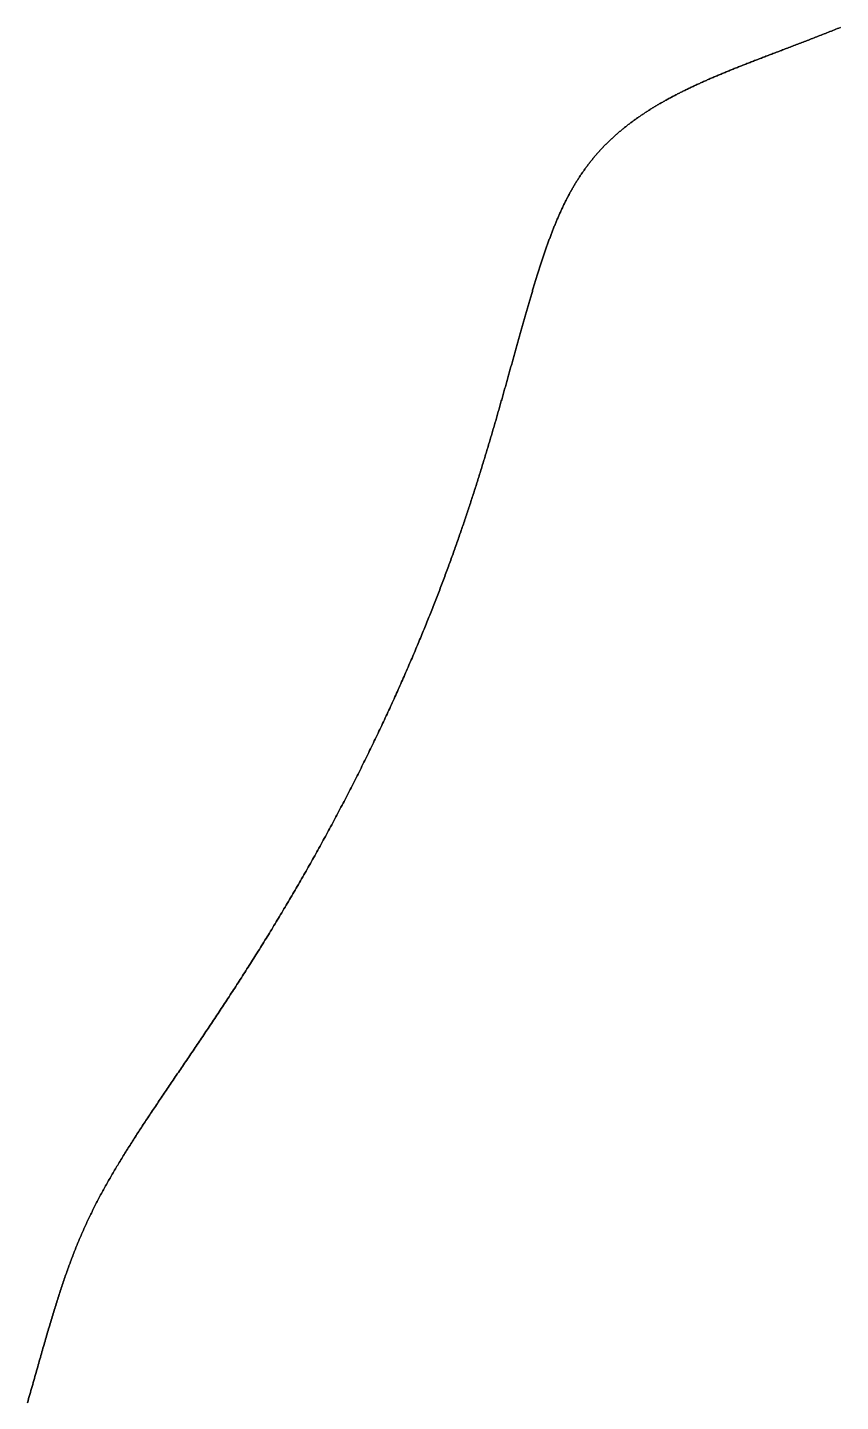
# Model space of a CAD drawing. Header units: inches. Extents: x 130170 to 284068, y 377793 to 804530.
# Drawn here: x 257792.4 to 257851.4, y 736170.5 to 736270.2 of the extents above; entities that cross this region are included whole.
import ezdxf

# ---------------------------------------------------------------- set-up
doc = ezdxf.new("R2010")
doc.units = ezdxf.units.IN
doc.header["$MEASUREMENT"] = 0
doc.layers.add('muni_il', color=7, linetype='Continuous')

msp = doc.modelspace()

# ---------------------------------------------------------------- linework, layer by layer
at = {"layer": 'muni_il'}
for points in [[(257792.36, 736170.394), (257792.403, 736170.544), (257792.446, 736170.693), (257792.489, 736170.842), (257792.531, 736170.991), (257792.573, 736171.138), (257792.615, 736171.285), (257792.657, 736171.432), (257792.698, 736171.577), (257792.739, 736171.722), (257792.781, 736171.867), (257792.821, 736172.011), (257792.862, 736172.154), (257792.902, 736172.296), (257792.943, 736172.438), (257792.983, 736172.579), (257793.023, 736172.719), (257793.062, 736172.859), (257793.102, 736172.998), (257793.141, 736173.137), (257793.18, 736173.275), (257793.219, 736173.412), (257793.258, 736173.548), (257793.297, 736173.684), (257793.335, 736173.819), (257793.374, 736173.954), (257793.412, 736174.088), (257793.45, 736174.221), (257793.488, 736174.354), (257793.526, 736174.486), (257793.564, 736174.617), (257793.602, 736174.747), (257793.639, 736174.877), (257793.677, 736175.007), (257793.714, 736175.135), (257793.751, 736175.264), (257793.788, 736175.391), (257793.825, 736175.518), (257793.862, 736175.644), (257793.899, 736175.769), (257793.936, 736175.894), (257793.973, 736176.019), (257794.01, 736176.142), (257794.046, 736176.265), (257794.083, 736176.388), (257794.119, 736176.51), (257794.156, 736176.631), (257794.192, 736176.751), (257794.229, 736176.872), (257794.265, 736176.991), (257794.302, 736177.11), (257794.338, 736177.228), (257794.375, 736177.346), (257794.411, 736177.463), (257794.447, 736177.58), (257794.484, 736177.696), (257794.52, 736177.811), (257794.557, 736177.926), (257794.593, 736178.041), (257794.63, 736178.155), (257794.666, 736178.268), (257794.703, 736178.381), (257794.739, 736178.493), (257794.776, 736178.605), (257794.813, 736178.716), (257794.849, 736178.827), (257794.886, 736178.937), (257794.923, 736179.047), (257794.96, 736179.156), (257794.997, 736179.265), (257795.034, 736179.374), (257795.071, 736179.482), (257795.109, 736179.589), (257795.146, 736179.696), (257795.184, 736179.803), (257795.221, 736179.909), (257795.259, 736180.015), (257795.297, 736180.12), (257795.335, 736180.225), (257795.373, 736180.329), (257795.411, 736180.434), (257795.45, 736180.537), (257795.488, 736180.641), (257795.527, 736180.744), (257795.566, 736180.846), (257795.605, 736180.948), (257795.644, 736181.05), (257795.683, 736181.152), (257795.722, 736181.253), (257795.762, 736181.354), (257795.802, 736181.455), (257795.842, 736181.555), (257795.882, 736181.655), (257795.922, 736181.754), (257795.963, 736181.854), (257796.003, 736181.953), (257796.044, 736182.052), (257796.086, 736182.15), (257796.127, 736182.248), (257796.168, 736182.346), (257796.21, 736182.444), (257796.252, 736182.542), (257796.294, 736182.639), (257796.337, 736182.736), (257796.379, 736182.833), (257796.422, 736182.93), (257796.465, 736183.026), (257796.509, 736183.122), (257796.552, 736183.218), (257796.596, 736183.314), (257796.64, 736183.41), (257796.684, 736183.506), (257796.729, 736183.601), (257796.774, 736183.696), (257796.819, 736183.791), (257796.864, 736183.886), (257796.91, 736183.981), (257796.956, 736184.076), (257797.002, 736184.17), (257797.048, 736184.265), (257797.095, 736184.36), (257797.142, 736184.454), (257797.189, 736184.548), (257797.237, 736184.642), (257797.284, 736184.736), (257797.332, 736184.83), (257797.381, 736184.924), (257797.429, 736185.018), (257797.478, 736185.112), (257797.528, 736185.206), (257797.577, 736185.3), (257797.627, 736185.394), (257797.677, 736185.488), (257797.728, 736185.581), (257797.778, 736185.675), (257797.829, 736185.769), (257797.881, 736185.863), (257797.932, 736185.957), (257797.984, 736186.051), (257798.036, 736186.144), (257798.089, 736186.238), (257798.142, 736186.332), (257798.195, 736186.426), (257798.248, 736186.52), (257798.302, 736186.615), (257798.356, 736186.709), (257798.41, 736186.803), (257798.465, 736186.897), (257798.52, 736186.992), (257798.575, 736187.086), (257798.631, 736187.181), (257798.687, 736187.276), (257798.743, 736187.37), (257798.799, 736187.465), (257798.856, 736187.56), (257798.913, 736187.655), (257798.971, 736187.751), (257799.029, 736187.846), (257799.087, 736187.941), (257799.145, 736188.037), (257799.204, 736188.133), (257799.263, 736188.229), (257799.322, 736188.325), (257799.382, 736188.421), (257799.442, 736188.518), (257799.502, 736188.614), (257799.563, 736188.711), (257799.623, 736188.808), (257799.684, 736188.905), (257799.746, 736189.002), (257799.808, 736189.099), (257799.87, 736189.197), (257799.932, 736189.295), (257799.995, 736189.393), (257800.058, 736189.491), (257800.121, 736189.589), (257800.184, 736189.688), (257800.248, 736189.787), (257800.312, 736189.886), (257800.377, 736189.985), (257800.441, 736190.085), (257800.507, 736190.184), (257800.572, 736190.284), (257800.637, 736190.384), (257800.703, 736190.484), (257800.769, 736190.585), (257800.836, 736190.686), (257800.902, 736190.787), (257800.969, 736190.888), (257801.037, 736190.99), (257801.104, 736191.091), (257801.172, 736191.193), (257801.24, 736191.296), (257801.308, 736191.398), (257801.377, 736191.501), (257801.446, 736191.604), (257801.515, 736191.707), (257801.584, 736191.811), (257801.654, 736191.914), (257801.724, 736192.018), (257801.794, 736192.123), (257801.864, 736192.227), (257801.935, 736192.332), (257802.005, 736192.437), (257802.077, 736192.543), (257802.148, 736192.648), (257802.219, 736192.754), (257802.291, 736192.86), (257802.363, 736192.967), (257802.435, 736193.073), (257802.508, 736193.18), (257802.581, 736193.288), (257802.654, 736193.395), (257802.727, 736193.503), (257802.8, 736193.611), (257802.874, 736193.72), (257802.947, 736193.828), (257803.021, 736193.937), (257803.096, 736194.047), (257803.17, 736194.156), (257803.245, 736194.266), (257803.319, 736194.376), (257803.394, 736194.486), (257803.47, 736194.597), (257803.545, 736194.708), (257803.62, 736194.819), (257803.696, 736194.931), (257803.772, 736195.043), (257803.848, 736195.155), (257803.925, 736195.267), (257804.001, 736195.38), (257804.078, 736195.493), (257804.154, 736195.606), (257804.231, 736195.72), (257804.308, 736195.834), (257804.386, 736195.948), (257804.463, 736196.062), (257804.541, 736196.177), (257804.618, 736196.292), (257804.696, 736196.408), (257804.774, 736196.523), (257804.852, 736196.639), (257804.931, 736196.755), (257805.009, 736196.872), (257805.088, 736196.989), (257805.166, 736197.106), (257805.245, 736197.223), (257805.324, 736197.341), (257805.403, 736197.459), (257805.482, 736197.577), (257805.562, 736197.695), (257805.641, 736197.814), (257805.721, 736197.933), (257805.8, 736198.053), (257805.88, 736198.172), (257805.96, 736198.292), (257806.04, 736198.412), (257806.12, 736198.533), (257806.2, 736198.654), (257806.28, 736198.775), (257806.36, 736198.896), (257806.441, 736199.018), (257806.521, 736199.14), (257806.602, 736199.262), (257806.682, 736199.384), (257806.763, 736199.507), (257806.844, 736199.63), (257806.925, 736199.753), (257807.005, 736199.877), (257807.086, 736200.001), (257807.167, 736200.125), (257807.248, 736200.25), (257807.329, 736200.374), (257807.411, 736200.499), (257807.492, 736200.624), (257807.573, 736200.75), (257807.654, 736200.876), (257807.736, 736201.002), (257807.817, 736201.128), (257807.898, 736201.255), (257807.98, 736201.381), (257808.061, 736201.509), (257808.143, 736201.636), (257808.224, 736201.763), (257808.306, 736201.891), (257808.388, 736202.019), (257808.469, 736202.148), (257808.551, 736202.277), (257808.632, 736202.405), (257808.714, 736202.534), (257808.796, 736202.664), (257808.877, 736202.794), (257808.959, 736202.923), (257809.04, 736203.054), (257809.122, 736203.184), (257809.204, 736203.314), (257809.285, 736203.445), (257809.367, 736203.576), (257809.448, 736203.708), (257809.53, 736203.839), (257809.611, 736203.971), (257809.693, 736204.103), (257809.775, 736204.235), (257809.856, 736204.368), (257809.938, 736204.5), (257810.019, 736204.633), (257810.1, 736204.767), (257810.182, 736204.9), (257810.263, 736205.034), (257810.344, 736205.167), (257810.425, 736205.301), (257810.507, 736205.436), (257810.588, 736205.57), (257810.669, 736205.705), (257810.75, 736205.839), (257810.831, 736205.974), (257810.912, 736206.11), (257810.993, 736206.245), (257811.073, 736206.381), (257811.154, 736206.517), (257811.235, 736206.652), (257811.315, 736206.789), (257811.396, 736206.925), (257811.476, 736207.062), (257811.557, 736207.198), (257811.637, 736207.335), (257811.717, 736207.473), (257811.797, 736207.61), (257811.877, 736207.747), (257811.957, 736207.885), (257812.037, 736208.023), (257812.117, 736208.161), (257812.197, 736208.299), (257812.276, 736208.437), (257812.356, 736208.575), (257812.435, 736208.714), (257812.514, 736208.852), (257812.594, 736208.991), (257812.673, 736209.13), (257812.752, 736209.27), (257812.831, 736209.409), (257812.909, 736209.548), (257812.988, 736209.688), (257813.066, 736209.827), (257813.145, 736209.967), (257813.223, 736210.107), (257813.301, 736210.247), (257813.379, 736210.387), (257813.457, 736210.527), (257813.535, 736210.668), (257813.613, 736210.808), (257813.69, 736210.949), (257813.767, 736211.089), (257813.845, 736211.23), (257813.922, 736211.371), (257813.999, 736211.512), (257814.076, 736211.653), (257814.152, 736211.794), (257814.229, 736211.935), (257814.305, 736212.076), (257814.381, 736212.217), (257814.457, 736212.359), (257814.533, 736212.5), (257814.609, 736212.642), (257814.684, 736212.783), (257814.76, 736212.925), (257814.835, 736213.066), (257814.91, 736213.208), (257814.985, 736213.35), (257815.06, 736213.491), (257815.134, 736213.633), (257815.209, 736213.775), (257815.283, 736213.917), (257815.357, 736214.059), (257815.431, 736214.2), (257815.504, 736214.342), (257815.578, 736214.484), (257815.651, 736214.626), (257815.724, 736214.768), (257815.797, 736214.91), (257815.87, 736215.051), (257815.943, 736215.193), (257816.015, 736215.335), (257816.087, 736215.477), (257816.159, 736215.619), (257816.231, 736215.761), (257816.303, 736215.902), (257816.374, 736216.044), (257816.445, 736216.186), (257816.516, 736216.327), (257816.587, 736216.469), (257816.657, 736216.61), (257816.728, 736216.752), (257816.798, 736216.893), (257816.868, 736217.034), (257816.937, 736217.176), (257817.007, 736217.317), (257817.076, 736217.458), (257817.145, 736217.599), (257817.214, 736217.74), (257817.283, 736217.881), (257817.351, 736218.021), (257817.419, 736218.162), (257817.487, 736218.303), (257817.555, 736218.443), (257817.622, 736218.583), (257817.689, 736218.724), (257817.756, 736218.864), (257817.823, 736219.004), (257817.89, 736219.144), (257817.956, 736219.284), (257818.022, 736219.423), (257818.088, 736219.563), (257818.153, 736219.702), (257818.219, 736219.841), (257818.284, 736219.98), (257818.349, 736220.119), (257818.413, 736220.258), (257818.478, 736220.397), (257818.542, 736220.535), (257818.606, 736220.673), (257818.67, 736220.812), (257818.733, 736220.95), (257818.796, 736221.087), (257818.859, 736221.225), (257818.922, 736221.362), (257818.984, 736221.5), (257819.046, 736221.637), (257819.108, 736221.774), (257819.17, 736221.91), (257819.231, 736222.047), (257819.292, 736222.183), (257819.353, 736222.319), (257819.414, 736222.455), (257819.474, 736222.591), (257819.534, 736222.726), (257819.594, 736222.862), (257819.654, 736222.997), (257819.713, 736223.132), (257819.772, 736223.266), (257819.831, 736223.401), (257819.889, 736223.535), (257819.948, 736223.669), (257820.006, 736223.802), (257820.064, 736223.936), (257820.121, 736224.069), (257820.178, 736224.202), (257820.235, 736224.335), (257820.292, 736224.467), (257820.349, 736224.6), (257820.405, 736224.732), (257820.461, 736224.864), (257820.516, 736224.995), (257820.572, 736225.126), (257820.627, 736225.257), (257820.682, 736225.388), (257820.737, 736225.519), (257820.791, 736225.649), (257820.845, 736225.779), (257820.899, 736225.909), (257820.952, 736226.038), (257821.006, 736226.167), (257821.059, 736226.296), (257821.112, 736226.425), (257821.164, 736226.553), (257821.217, 736226.681), (257821.269, 736226.809), (257821.32, 736226.936), (257821.372, 736227.064), (257821.423, 736227.191), (257821.474, 736227.317), (257821.525, 736227.444), (257821.575, 736227.57), (257821.626, 736227.696), (257821.675, 736227.822), (257821.725, 736227.947), (257821.775, 736228.072), (257821.824, 736228.197), (257821.873, 736228.321), (257821.922, 736228.445), (257821.97, 736228.569), (257822.018, 736228.693), (257822.066, 736228.816), (257822.114, 736228.939), (257822.161, 736229.062), (257822.209, 736229.184), (257822.256, 736229.306), (257822.302, 736229.428), (257822.349, 736229.55), (257822.395, 736229.671), (257822.441, 736229.792), (257822.487, 736229.913), (257822.532, 736230.033), (257822.578, 736230.153), (257822.623, 736230.273), (257822.667, 736230.393), (257822.712, 736230.512), (257822.756, 736230.631), (257822.8, 736230.75), (257822.844, 736230.868), (257822.888, 736230.987), (257822.931, 736231.104), (257822.974, 736231.222), (257823.017, 736231.339), (257823.06, 736231.456), (257823.103, 736231.573), (257823.145, 736231.69), (257823.187, 736231.806), (257823.229, 736231.922), (257823.27, 736232.037), (257823.312, 736232.153), (257823.353, 736232.268), (257823.394, 736232.383), (257823.435, 736232.497), (257823.475, 736232.612), (257823.516, 736232.726), (257823.556, 736232.839), (257823.596, 736232.953), (257823.635, 736233.066), (257823.675, 736233.179), (257823.714, 736233.292), (257823.753, 736233.404), (257823.792, 736233.516), (257823.831, 736233.628), (257823.869, 736233.74), (257823.908, 736233.851), (257823.946, 736233.963), (257823.984, 736234.073), (257824.021, 736234.184), (257824.059, 736234.294), (257824.096, 736234.405), (257824.134, 736234.515), (257824.171, 736234.624), (257824.207, 736234.734), (257824.244, 736234.843), (257824.28, 736234.952), (257824.317, 736235.06), (257824.353, 736235.169), (257824.389, 736235.277), (257824.424, 736235.385), (257824.46, 736235.493), (257824.495, 736235.601), (257824.531, 736235.708), (257824.566, 736235.815), (257824.601, 736235.922), (257824.635, 736236.028), (257824.67, 736236.135), (257824.704, 736236.241), (257824.739, 736236.347), (257824.773, 736236.453), (257824.807, 736236.558), (257824.84, 736236.664), (257824.874, 736236.769), (257824.908, 736236.874), (257824.941, 736236.979), (257824.974, 736237.083), (257825.007, 736237.188), (257825.04, 736237.292), (257825.073, 736237.396), (257825.105, 736237.499), (257825.138, 736237.603), (257825.17, 736237.706), (257825.202, 736237.809), (257825.235, 736237.912), (257825.267, 736238.015), (257825.298, 736238.118), (257825.33, 736238.22), (257825.362, 736238.322), (257825.393, 736238.424), (257825.424, 736238.526), (257825.456, 736238.628), (257825.487, 736238.729), (257825.518, 736238.831), (257825.548, 736238.932), (257825.579, 736239.033), (257825.61, 736239.134), (257825.64, 736239.234), (257825.671, 736239.335), (257825.701, 736239.435), (257825.731, 736239.535), (257825.761, 736239.635), (257825.791, 736239.735), (257825.821, 736239.834), (257825.85, 736239.934), (257825.88, 736240.033), (257825.91, 736240.132), (257825.939, 736240.231), (257825.968, 736240.33), (257825.997, 736240.429), (257826.026, 736240.527), (257826.056, 736240.626), (257826.084, 736240.724), (257826.113, 736240.822), (257826.142, 736240.92), (257826.171, 736241.017), (257826.199, 736241.115), (257826.228, 736241.212), (257826.256, 736241.31), (257826.284, 736241.407), (257826.312, 736241.504), (257826.341, 736241.601), (257826.369, 736241.697), (257826.396, 736241.794), (257826.424, 736241.89), (257826.452, 736241.987), (257826.48, 736242.083), (257826.507, 736242.179), (257826.535, 736242.275), (257826.562, 736242.37), (257826.59, 736242.466), (257826.617, 736242.561), (257826.644, 736242.657), (257826.671, 736242.752), (257826.699, 736242.847), (257826.726, 736242.942), (257826.753, 736243.036), (257826.779, 736243.131), (257826.806, 736243.225), (257826.833, 736243.319), (257826.86, 736243.414), (257826.886, 736243.508), (257826.913, 736243.602), (257826.939, 736243.695), (257826.966, 736243.789), (257826.992, 736243.882), (257827.018, 736243.976), (257827.045, 736244.069), (257827.071, 736244.162), (257827.097, 736244.255), (257827.123, 736244.347), (257827.149, 736244.44), (257827.175, 736244.532), (257827.201, 736244.625), (257827.227, 736244.717), (257827.253, 736244.809), (257827.278, 736244.901), (257827.304, 736244.992), (257827.329, 736245.084), (257827.355, 736245.175), (257827.381, 736245.267), (257827.406, 736245.358), (257827.431, 736245.449), (257827.457, 736245.539), (257827.482, 736245.63), (257827.507, 736245.721), (257827.533, 736245.811), (257827.558, 736245.901), (257827.583, 736245.992), (257827.608, 736246.081), (257827.633, 736246.171), (257827.658, 736246.261), (257827.683, 736246.35), (257827.708, 736246.44), (257827.733, 736246.529), (257827.758, 736246.618), (257827.782, 736246.707), (257827.807, 736246.795), (257827.832, 736246.884), (257827.857, 736246.972), (257827.881, 736247.061), (257827.906, 736247.149), (257827.93, 736247.237), (257827.955, 736247.324), (257827.98, 736247.412), (257828.004, 736247.499), (257828.028, 736247.586), (257828.053, 736247.673), (257828.077, 736247.76), (257828.101, 736247.847), (257828.126, 736247.934), (257828.15, 736248.02), (257828.174, 736248.106), (257828.198, 736248.192), (257828.223, 736248.278), (257828.247, 736248.364), (257828.271, 736248.45), (257828.295, 736248.535), (257828.319, 736248.62), (257828.343, 736248.705), (257828.367, 736248.79), (257828.391, 736248.875), (257828.415, 736248.959), (257828.439, 736249.043), (257828.463, 736249.127), (257828.487, 736249.211), (257828.511, 736249.295), (257828.534, 736249.379), (257828.558, 736249.462), (257828.582, 736249.545), (257828.606, 736249.628), (257828.63, 736249.711), (257828.654, 736249.794), (257828.677, 736249.876), (257828.701, 736249.958), (257828.725, 736250.04), (257828.748, 736250.122), (257828.772, 736250.204), (257828.796, 736250.285), (257828.82, 736250.366), (257828.843, 736250.448), (257828.867, 736250.529), (257828.89, 736250.609), (257828.914, 736250.69), (257828.938, 736250.77), (257828.962, 736250.85), (257828.985, 736250.93), (257829.009, 736251.01), (257829.032, 736251.089), (257829.056, 736251.169), (257829.08, 736251.248), (257829.103, 736251.327), (257829.127, 736251.405), (257829.151, 736251.484), (257829.174, 736251.562), (257829.198, 736251.64), (257829.222, 736251.718), (257829.245, 736251.796), (257829.269, 736251.873), (257829.293, 736251.95), (257829.317, 736252.027), (257829.34, 736252.104), (257829.364, 736252.181), (257829.388, 736252.257), (257829.412, 736252.334), (257829.435, 736252.409), (257829.459, 736252.485), (257829.483, 736252.561), (257829.507, 736252.636), (257829.531, 736252.712), (257829.555, 736252.787), (257829.579, 736252.861), (257829.603, 736252.936), (257829.627, 736253.01), (257829.651, 736253.084), (257829.675, 736253.158), (257829.699, 736253.232), (257829.723, 736253.306), (257829.747, 736253.379), (257829.771, 736253.452), (257829.796, 736253.525), (257829.82, 736253.597), (257829.844, 736253.67), (257829.869, 736253.742), (257829.893, 736253.814), (257829.918, 736253.886), (257829.942, 736253.958), (257829.967, 736254.029), (257829.991, 736254.1), (257830.016, 736254.171), (257830.041, 736254.242), (257830.066, 736254.313), (257830.09, 736254.383), (257830.115, 736254.453), (257830.14, 736254.523), (257830.165, 736254.593), (257830.191, 736254.662), (257830.216, 736254.731), (257830.241, 736254.801), (257830.266, 736254.87), (257830.292, 736254.938), (257830.317, 736255.007), (257830.343, 736255.075), (257830.368, 736255.143), (257830.394, 736255.211), (257830.42, 736255.279), (257830.446, 736255.346), (257830.472, 736255.413), (257830.498, 736255.48), (257830.524, 736255.547), (257830.55, 736255.614), (257830.576, 736255.68), (257830.603, 736255.746), (257830.629, 736255.812), (257830.656, 736255.878), (257830.683, 736255.944), (257830.71, 736256.009), (257830.736, 736256.074), (257830.764, 736256.139), (257830.791, 736256.204), (257830.818, 736256.269), (257830.845, 736256.333), (257830.873, 736256.397), (257830.9, 736256.461), (257830.928, 736256.525), (257830.956, 736256.589), (257830.984, 736256.652), (257831.012, 736256.715), (257831.04, 736256.778), (257831.069, 736256.841), (257831.097, 736256.904), (257831.126, 736256.966), (257831.154, 736257.028), (257831.183, 736257.09), (257831.212, 736257.152), (257831.241, 736257.214), (257831.271, 736257.275), (257831.3, 736257.336), (257831.329, 736257.397), (257831.359, 736257.458), (257831.389, 736257.519), (257831.419, 736257.579), (257831.449, 736257.64), (257831.48, 736257.7), (257831.51, 736257.76), (257831.541, 736257.819), (257831.571, 736257.879), (257831.602, 736257.938), (257831.634, 736257.997), (257831.665, 736258.056), (257831.696, 736258.115), (257831.728, 736258.174), (257831.76, 736258.232), (257831.792, 736258.29), (257831.824, 736258.348), (257831.856, 736258.406), (257831.889, 736258.464), (257831.921, 736258.521), (257831.954, 736258.579), (257831.987, 736258.636), (257832.02, 736258.693), (257832.054, 736258.749), (257832.087, 736258.806), (257832.121, 736258.862), (257832.155, 736258.919), (257832.189, 736258.975), (257832.224, 736259.03), (257832.258, 736259.086), (257832.293, 736259.142), (257832.328, 736259.197), (257832.363, 736259.252), (257832.398, 736259.307), (257832.434, 736259.362), (257832.469, 736259.416), (257832.505, 736259.471), (257832.542, 736259.525), (257832.578, 736259.579), (257832.614, 736259.633), (257832.651, 736259.686), (257832.688, 736259.74), (257832.725, 736259.793), (257832.763, 736259.847), (257832.8, 736259.9), (257832.838, 736259.952), (257832.876, 736260.005), (257832.915, 736260.058), (257832.953, 736260.11), (257832.992, 736260.162), (257833.031, 736260.214), (257833.07, 736260.266), (257833.109, 736260.317), (257833.149, 736260.369), (257833.189, 736260.42), (257833.229, 736260.471), (257833.269, 736260.522), (257833.309, 736260.573), (257833.35, 736260.624), (257833.391, 736260.674), (257833.432, 736260.724), (257833.474, 736260.774), (257833.515, 736260.824), (257833.557, 736260.874), (257833.599, 736260.924), (257833.642, 736260.973), (257833.684, 736261.022), (257833.727, 736261.071), (257833.77, 736261.12), (257833.813, 736261.169), (257833.857, 736261.218), (257833.901, 736261.266), (257833.945, 736261.314), (257833.989, 736261.362), (257834.033, 736261.41), (257834.078, 736261.458), (257834.123, 736261.506), (257834.168, 736261.553), (257834.213, 736261.6), (257834.259, 736261.647), (257834.305, 736261.694), (257834.351, 736261.741), (257834.397, 736261.787), (257834.444, 736261.834), (257834.491, 736261.88), (257834.538, 736261.926), (257834.585, 736261.972), (257834.632, 736262.018), (257834.68, 736262.064), (257834.728, 736262.109), (257834.776, 736262.154), (257834.825, 736262.199), (257834.873, 736262.244), (257834.922, 736262.289), (257834.971, 736262.334), (257835.021, 736262.378), (257835.07, 736262.423), (257835.12, 736262.467), (257835.17, 736262.511), (257835.221, 736262.554), (257835.271, 736262.598), (257835.322, 736262.642), (257835.373, 736262.685), (257835.424, 736262.728), (257835.475, 736262.771), (257835.527, 736262.814), (257835.579, 736262.857), (257835.631, 736262.899), (257835.683, 736262.942), (257835.736, 736262.984), (257835.789, 736263.026), (257835.842, 736263.068), (257835.895, 736263.11), (257835.948, 736263.151), (257836.002, 736263.193), (257836.056, 736263.234), (257836.11, 736263.275), (257836.165, 736263.316), (257836.219, 736263.357), (257836.274, 736263.398), (257836.329, 736263.438), (257836.384, 736263.479), (257836.439, 736263.519), (257836.495, 736263.559), (257836.551, 736263.599), (257836.607, 736263.639), (257836.663, 736263.678), (257836.719, 736263.718), (257836.776, 736263.757), (257836.833, 736263.796), (257836.89, 736263.835), (257836.947, 736263.874), (257837.005, 736263.913), (257837.062, 736263.952), (257837.12, 736263.99), (257837.178, 736264.028), (257837.236, 736264.067), (257837.295, 736264.105), (257837.353, 736264.142), (257837.412, 736264.18), (257837.471, 736264.218), (257837.53, 736264.255), (257837.59, 736264.293), (257837.649, 736264.33), (257837.709, 736264.367), (257837.769, 736264.404), (257837.829, 736264.441), (257837.889, 736264.477), (257837.95, 736264.514), (257838.011, 736264.55), (257838.071, 736264.586), (257838.132, 736264.623), (257838.194, 736264.659), (257838.255, 736264.694), (257838.317, 736264.73), (257838.378, 736264.766), (257838.44, 736264.801), (257838.502, 736264.837), (257838.565, 736264.872), (257838.627, 736264.907), (257838.69, 736264.942), (257838.752, 736264.977), (257838.815, 736265.011), (257838.878, 736265.046), (257838.942, 736265.081), (257839.005, 736265.115), (257839.068, 736265.149), (257839.132, 736265.183), (257839.196, 736265.217), (257839.26, 736265.251), (257839.324, 736265.285), (257839.389, 736265.319), (257839.453, 736265.352), (257839.518, 736265.386), (257839.583, 736265.419), (257839.648, 736265.453), (257839.713, 736265.486), (257839.778, 736265.519), (257839.844, 736265.552), (257839.91, 736265.585), (257839.975, 736265.617), (257840.041, 736265.65), (257840.107, 736265.683), (257840.174, 736265.715), (257840.24, 736265.748), (257840.307, 736265.78), (257840.373, 736265.812), (257840.44, 736265.844), (257840.507, 736265.876), (257840.575, 736265.908), (257840.642, 736265.94), (257840.709, 736265.972), (257840.777, 736266.003), (257840.845, 736266.035), (257840.913, 736266.067), (257840.981, 736266.098), (257841.049, 736266.13), (257841.118, 736266.161), (257841.187, 736266.192), (257841.255, 736266.223), (257841.324, 736266.254), (257841.394, 736266.285), (257841.463, 736266.317), (257841.532, 736266.348), (257841.602, 736266.378), (257841.672, 736266.409), (257841.742, 736266.44), (257841.812, 736266.471), (257841.882, 736266.501), (257841.953, 736266.532), (257842.023, 736266.563), (257842.094, 736266.593), (257842.165, 736266.624), (257842.236, 736266.654), (257842.308, 736266.685), (257842.379, 736266.715), (257842.451, 736266.745), (257842.523, 736266.776), (257842.595, 736266.806), (257842.667, 736266.836), (257842.74, 736266.867), (257842.812, 736266.897), (257842.885, 736266.927), (257842.958, 736266.957), (257843.031, 736266.988), (257843.105, 736267.018), (257843.179, 736267.048), (257843.253, 736267.078), (257843.327, 736267.108), (257843.401, 736267.139), (257843.476, 736267.169), (257843.55, 736267.199), (257843.625, 736267.229), (257843.701, 736267.259), (257843.776, 736267.29), (257843.852, 736267.32), (257843.928, 736267.35), (257844.004, 736267.381), (257844.08, 736267.411), (257844.157, 736267.441), (257844.234, 736267.472), (257844.311, 736267.502), (257844.389, 736267.533), (257844.466, 736267.563), (257844.544, 736267.594), (257844.623, 736267.624), (257844.701, 736267.655), (257844.78, 736267.686), (257844.859, 736267.716), (257844.939, 736267.747), (257845.018, 736267.778), (257845.098, 736267.809), (257845.179, 736267.84), (257845.259, 736267.872), (257845.34, 736267.903), (257845.422, 736267.934), (257845.503, 736267.966), (257845.585, 736267.997), (257845.667, 736268.029), (257845.75, 736268.06), (257845.833, 736268.092), (257845.916, 736268.124), (257846, 736268.156), (257846.084, 736268.188), (257846.168, 736268.22), (257846.253, 736268.253), (257846.338, 736268.285), (257846.423, 736268.318), (257846.509, 736268.35), (257846.595, 736268.383), (257846.682, 736268.416), (257846.769, 736268.45), (257846.856, 736268.483), (257846.944, 736268.516), (257847.033, 736268.55), (257847.121, 736268.584), (257847.21, 736268.618), (257847.3, 736268.652), (257847.39, 736268.686), (257847.481, 736268.721), (257847.572, 736268.755), (257847.663, 736268.79), (257847.755, 736268.825), (257847.847, 736268.86), (257847.94, 736268.896), (257848.033, 736268.931), (257848.127, 736268.967), (257848.221, 736269.003), (257848.316, 736269.04), (257848.411, 736269.076), (257848.507, 736269.113), (257848.603, 736269.15), (257848.7, 736269.187), (257848.797, 736269.225), (257848.895, 736269.262), (257848.993, 736269.3), (257849.092, 736269.339), (257849.192, 736269.377), (257849.292, 736269.416), (257849.393, 736269.455), (257849.494, 736269.494), (257849.595, 736269.534), (257849.698, 736269.574), (257849.801, 736269.614), (257849.904, 736269.654), (257850.008, 736269.695), (257850.113, 736269.736), (257850.218, 736269.777), (257850.324, 736269.819), (257850.431, 736269.861), (257850.538, 736269.903), (257850.646, 736269.946), (257850.754, 736269.989), (257850.863, 736270.032), (257850.973, 736270.076), (257851.083, 736270.12), (257851.194, 736270.164), (257851.306, 736270.209), (257851.418, 736270.254)], [(257851.418, 736270.254), (257851.306, 736270.209), (257851.194, 736270.164), (257851.083, 736270.12), (257850.973, 736270.076), (257850.863, 736270.032), (257850.754, 736269.989), (257850.646, 736269.946), (257850.538, 736269.903), (257850.431, 736269.861), (257850.324, 736269.819), (257850.218, 736269.777), (257850.113, 736269.736), (257850.008, 736269.695), (257849.904, 736269.654), (257849.801, 736269.614), (257849.698, 736269.574), (257849.595, 736269.534), (257849.494, 736269.494), (257849.393, 736269.455), (257849.292, 736269.416), (257849.192, 736269.377), (257849.092, 736269.339), (257848.993, 736269.3), (257848.895, 736269.262), (257848.797, 736269.225), (257848.7, 736269.187), (257848.603, 736269.15), (257848.507, 736269.113), (257848.411, 736269.076), (257848.316, 736269.04), (257848.221, 736269.003), (257848.127, 736268.967), (257848.033, 736268.931), (257847.94, 736268.896), (257847.847, 736268.86), (257847.755, 736268.825), (257847.663, 736268.79), (257847.572, 736268.755), (257847.481, 736268.721), (257847.39, 736268.686), (257847.3, 736268.652), (257847.21, 736268.618), (257847.121, 736268.584), (257847.033, 736268.55), (257846.944, 736268.516), (257846.856, 736268.483), (257846.769, 736268.45), (257846.682, 736268.416), (257846.595, 736268.383), (257846.509, 736268.35), (257846.423, 736268.318), (257846.338, 736268.285), (257846.253, 736268.253), (257846.168, 736268.22), (257846.084, 736268.188), (257846, 736268.156), (257845.916, 736268.124), (257845.833, 736268.092), (257845.75, 736268.06), (257845.667, 736268.029), (257845.585, 736267.997), (257845.503, 736267.966), (257845.422, 736267.934), (257845.34, 736267.903), (257845.259, 736267.872), (257845.179, 736267.84), (257845.098, 736267.809), (257845.018, 736267.778), (257844.939, 736267.747), (257844.859, 736267.716), (257844.78, 736267.686), (257844.701, 736267.655), (257844.623, 736267.624), (257844.544, 736267.594), (257844.466, 736267.563), (257844.389, 736267.533), (257844.311, 736267.502), (257844.234, 736267.472), (257844.157, 736267.441), (257844.08, 736267.411), (257844.004, 736267.381), (257843.928, 736267.35), (257843.852, 736267.32), (257843.776, 736267.29), (257843.701, 736267.259), (257843.625, 736267.229), (257843.55, 736267.199), (257843.476, 736267.169), (257843.401, 736267.139), (257843.327, 736267.108), (257843.253, 736267.078), (257843.179, 736267.048), (257843.105, 736267.018), (257843.031, 736266.988), (257842.958, 736266.957), (257842.885, 736266.927), (257842.812, 736266.897), (257842.74, 736266.867), (257842.667, 736266.836), (257842.595, 736266.806), (257842.523, 736266.776), (257842.451, 736266.745), (257842.379, 736266.715), (257842.308, 736266.685), (257842.236, 736266.654), (257842.165, 736266.624), (257842.094, 736266.593), (257842.023, 736266.563), (257841.953, 736266.532), (257841.882, 736266.501), (257841.812, 736266.471), (257841.742, 736266.44), (257841.672, 736266.409), (257841.602, 736266.378), (257841.532, 736266.348), (257841.463, 736266.317), (257841.394, 736266.285), (257841.324, 736266.254), (257841.255, 736266.223), (257841.187, 736266.192), (257841.118, 736266.161), (257841.049, 736266.13), (257840.981, 736266.098), (257840.913, 736266.067), (257840.845, 736266.035), (257840.777, 736266.003), (257840.709, 736265.972), (257840.642, 736265.94), (257840.575, 736265.908), (257840.507, 736265.876), (257840.44, 736265.844), (257840.373, 736265.812), (257840.307, 736265.78), (257840.24, 736265.748), (257840.174, 736265.715), (257840.107, 736265.683), (257840.041, 736265.65), (257839.975, 736265.617), (257839.91, 736265.585), (257839.844, 736265.552), (257839.778, 736265.519), (257839.713, 736265.486), (257839.648, 736265.453), (257839.583, 736265.419), (257839.518, 736265.386), (257839.453, 736265.352), (257839.389, 736265.319), (257839.324, 736265.285), (257839.26, 736265.251), (257839.196, 736265.217), (257839.132, 736265.183), (257839.068, 736265.149), (257839.005, 736265.115), (257838.942, 736265.081), (257838.878, 736265.046), (257838.815, 736265.011), (257838.752, 736264.977), (257838.69, 736264.942), (257838.627, 736264.907), (257838.565, 736264.872), (257838.502, 736264.837), (257838.44, 736264.801), (257838.378, 736264.766), (257838.317, 736264.73), (257838.255, 736264.694), (257838.194, 736264.659), (257838.132, 736264.623), (257838.071, 736264.586), (257838.011, 736264.55), (257837.95, 736264.514), (257837.889, 736264.477), (257837.829, 736264.441), (257837.769, 736264.404), (257837.709, 736264.367), (257837.649, 736264.33), (257837.59, 736264.293), (257837.53, 736264.255), (257837.471, 736264.218), (257837.412, 736264.18), (257837.353, 736264.142), (257837.295, 736264.105), (257837.236, 736264.067), (257837.178, 736264.028), (257837.12, 736263.99), (257837.062, 736263.952), (257837.005, 736263.913), (257836.947, 736263.874), (257836.89, 736263.835), (257836.833, 736263.796), (257836.776, 736263.757), (257836.719, 736263.718), (257836.663, 736263.678), (257836.607, 736263.639), (257836.551, 736263.599), (257836.495, 736263.559), (257836.439, 736263.519), (257836.384, 736263.479), (257836.329, 736263.438), (257836.274, 736263.398), (257836.219, 736263.357), (257836.165, 736263.316), (257836.11, 736263.275), (257836.056, 736263.234), (257836.002, 736263.193), (257835.948, 736263.151), (257835.895, 736263.11), (257835.842, 736263.068), (257835.789, 736263.026), (257835.736, 736262.984), (257835.683, 736262.942), (257835.631, 736262.899), (257835.579, 736262.857), (257835.527, 736262.814), (257835.475, 736262.771), (257835.424, 736262.728), (257835.373, 736262.685), (257835.322, 736262.642), (257835.271, 736262.598), (257835.221, 736262.554), (257835.17, 736262.511), (257835.12, 736262.467), (257835.07, 736262.423), (257835.021, 736262.378), (257834.971, 736262.334), (257834.922, 736262.289), (257834.873, 736262.244), (257834.825, 736262.199), (257834.776, 736262.154), (257834.728, 736262.109), (257834.68, 736262.064), (257834.632, 736262.018), (257834.585, 736261.972), (257834.538, 736261.926), (257834.491, 736261.88), (257834.444, 736261.834), (257834.397, 736261.787), (257834.351, 736261.741), (257834.305, 736261.694), (257834.259, 736261.647), (257834.213, 736261.6), (257834.168, 736261.553), (257834.123, 736261.506), (257834.078, 736261.458), (257834.033, 736261.41), (257833.989, 736261.362), (257833.945, 736261.314), (257833.901, 736261.266), (257833.857, 736261.218), (257833.813, 736261.169), (257833.77, 736261.12), (257833.727, 736261.071), (257833.684, 736261.022), (257833.642, 736260.973), (257833.599, 736260.924), (257833.557, 736260.874), (257833.515, 736260.824), (257833.474, 736260.774), (257833.432, 736260.724), (257833.391, 736260.674), (257833.35, 736260.624), (257833.309, 736260.573), (257833.269, 736260.522), (257833.229, 736260.471), (257833.189, 736260.42), (257833.149, 736260.369), (257833.109, 736260.317), (257833.07, 736260.266), (257833.031, 736260.214), (257832.992, 736260.162), (257832.953, 736260.11), (257832.915, 736260.058), (257832.876, 736260.005), (257832.838, 736259.952), (257832.8, 736259.9), (257832.763, 736259.847), (257832.725, 736259.793), (257832.688, 736259.74), (257832.651, 736259.686), (257832.614, 736259.633), (257832.578, 736259.579), (257832.542, 736259.525), (257832.505, 736259.471), (257832.469, 736259.416), (257832.434, 736259.362), (257832.398, 736259.307), (257832.363, 736259.252), (257832.328, 736259.197), (257832.293, 736259.142), (257832.258, 736259.086), (257832.224, 736259.03), (257832.189, 736258.975), (257832.155, 736258.919), (257832.121, 736258.862), (257832.087, 736258.806), (257832.054, 736258.749), (257832.02, 736258.693), (257831.987, 736258.636), (257831.954, 736258.579), (257831.921, 736258.521), (257831.889, 736258.464), (257831.856, 736258.406), (257831.824, 736258.348), (257831.792, 736258.29), (257831.76, 736258.232), (257831.728, 736258.174), (257831.696, 736258.115), (257831.665, 736258.056), (257831.634, 736257.997), (257831.602, 736257.938), (257831.571, 736257.879), (257831.541, 736257.819), (257831.51, 736257.76), (257831.48, 736257.7), (257831.449, 736257.64), (257831.419, 736257.579), (257831.389, 736257.519), (257831.359, 736257.458), (257831.329, 736257.397), (257831.3, 736257.336), (257831.271, 736257.275), (257831.241, 736257.214), (257831.212, 736257.152), (257831.183, 736257.09), (257831.154, 736257.028), (257831.126, 736256.966), (257831.097, 736256.904), (257831.069, 736256.841), (257831.04, 736256.778), (257831.012, 736256.715), (257830.984, 736256.652), (257830.956, 736256.589), (257830.928, 736256.525), (257830.9, 736256.461), (257830.873, 736256.397), (257830.845, 736256.333), (257830.818, 736256.269), (257830.791, 736256.204), (257830.764, 736256.139), (257830.736, 736256.074), (257830.71, 736256.009), (257830.683, 736255.944), (257830.656, 736255.878), (257830.629, 736255.812), (257830.603, 736255.746), (257830.576, 736255.68), (257830.55, 736255.614), (257830.524, 736255.547), (257830.498, 736255.48), (257830.472, 736255.413), (257830.446, 736255.346), (257830.42, 736255.279), (257830.394, 736255.211), (257830.368, 736255.143), (257830.343, 736255.075), (257830.317, 736255.007), (257830.292, 736254.938), (257830.266, 736254.87), (257830.241, 736254.801), (257830.216, 736254.731), (257830.191, 736254.662), (257830.165, 736254.593), (257830.14, 736254.523), (257830.115, 736254.453), (257830.09, 736254.383), (257830.066, 736254.313), (257830.041, 736254.242), (257830.016, 736254.171), (257829.991, 736254.1), (257829.967, 736254.029), (257829.942, 736253.958), (257829.918, 736253.886), (257829.893, 736253.814), (257829.869, 736253.742), (257829.844, 736253.67), (257829.82, 736253.597), (257829.796, 736253.525), (257829.771, 736253.452), (257829.747, 736253.379), (257829.723, 736253.306), (257829.699, 736253.232), (257829.675, 736253.158), (257829.651, 736253.084), (257829.627, 736253.01), (257829.603, 736252.936), (257829.579, 736252.861), (257829.555, 736252.787), (257829.531, 736252.712), (257829.507, 736252.636), (257829.483, 736252.561), (257829.459, 736252.485), (257829.435, 736252.409), (257829.412, 736252.334), (257829.388, 736252.257), (257829.364, 736252.181), (257829.34, 736252.104), (257829.317, 736252.027), (257829.293, 736251.95), (257829.269, 736251.873), (257829.245, 736251.796), (257829.222, 736251.718), (257829.198, 736251.64), (257829.174, 736251.562), (257829.151, 736251.484), (257829.127, 736251.405), (257829.103, 736251.327), (257829.08, 736251.248), (257829.056, 736251.169), (257829.032, 736251.089), (257829.009, 736251.01), (257828.985, 736250.93), (257828.962, 736250.85), (257828.938, 736250.77), (257828.914, 736250.69), (257828.89, 736250.609), (257828.867, 736250.529), (257828.843, 736250.448), (257828.82, 736250.366), (257828.796, 736250.285), (257828.772, 736250.204), (257828.748, 736250.122), (257828.725, 736250.04), (257828.701, 736249.958), (257828.677, 736249.876), (257828.654, 736249.794), (257828.63, 736249.711), (257828.606, 736249.628), (257828.582, 736249.545), (257828.558, 736249.462), (257828.534, 736249.379), (257828.511, 736249.295), (257828.487, 736249.211), (257828.463, 736249.127), (257828.439, 736249.043), (257828.415, 736248.959), (257828.391, 736248.875), (257828.367, 736248.79), (257828.343, 736248.705), (257828.319, 736248.62), (257828.295, 736248.535), (257828.271, 736248.45), (257828.247, 736248.364), (257828.223, 736248.278), (257828.198, 736248.192), (257828.174, 736248.106), (257828.15, 736248.02), (257828.126, 736247.934), (257828.101, 736247.847), (257828.077, 736247.76), (257828.053, 736247.673), (257828.028, 736247.586), (257828.004, 736247.499), (257827.98, 736247.412), (257827.955, 736247.324), (257827.93, 736247.237), (257827.906, 736247.149), (257827.881, 736247.061), (257827.857, 736246.972), (257827.832, 736246.884), (257827.807, 736246.795), (257827.782, 736246.707), (257827.758, 736246.618), (257827.733, 736246.529), (257827.708, 736246.44), (257827.683, 736246.35), (257827.658, 736246.261), (257827.633, 736246.171), (257827.608, 736246.081), (257827.583, 736245.992), (257827.558, 736245.901), (257827.533, 736245.811), (257827.507, 736245.721), (257827.482, 736245.63), (257827.457, 736245.539), (257827.431, 736245.449), (257827.406, 736245.358), (257827.381, 736245.267), (257827.355, 736245.175), (257827.329, 736245.084), (257827.304, 736244.992), (257827.278, 736244.901), (257827.253, 736244.809), (257827.227, 736244.717), (257827.201, 736244.625), (257827.175, 736244.532), (257827.149, 736244.44), (257827.123, 736244.347), (257827.097, 736244.255), (257827.071, 736244.162), (257827.045, 736244.069), (257827.018, 736243.976), (257826.992, 736243.882), (257826.966, 736243.789), (257826.939, 736243.695), (257826.913, 736243.602), (257826.886, 736243.508), (257826.86, 736243.414), (257826.833, 736243.319), (257826.806, 736243.225), (257826.779, 736243.131), (257826.753, 736243.036), (257826.726, 736242.942), (257826.699, 736242.847), (257826.671, 736242.752), (257826.644, 736242.657), (257826.617, 736242.561), (257826.59, 736242.466), (257826.562, 736242.37), (257826.535, 736242.275), (257826.507, 736242.179), (257826.48, 736242.083), (257826.452, 736241.987), (257826.424, 736241.89), (257826.396, 736241.794), (257826.369, 736241.697), (257826.341, 736241.601), (257826.312, 736241.504), (257826.284, 736241.407), (257826.256, 736241.31), (257826.228, 736241.212), (257826.199, 736241.115), (257826.171, 736241.017), (257826.142, 736240.92), (257826.113, 736240.822), (257826.084, 736240.724), (257826.056, 736240.626), (257826.026, 736240.527), (257825.997, 736240.429), (257825.968, 736240.33), (257825.939, 736240.231), (257825.91, 736240.132), (257825.88, 736240.033), (257825.85, 736239.934), (257825.821, 736239.834), (257825.791, 736239.735), (257825.761, 736239.635), (257825.731, 736239.535), (257825.701, 736239.435), (257825.671, 736239.335), (257825.64, 736239.234), (257825.61, 736239.134), (257825.579, 736239.033), (257825.548, 736238.932), (257825.518, 736238.831), (257825.487, 736238.729), (257825.456, 736238.628), (257825.424, 736238.526), (257825.393, 736238.424), (257825.362, 736238.322), (257825.33, 736238.22), (257825.298, 736238.118), (257825.267, 736238.015), (257825.235, 736237.912), (257825.202, 736237.809), (257825.17, 736237.706), (257825.138, 736237.603), (257825.105, 736237.499), (257825.073, 736237.396), (257825.04, 736237.292), (257825.007, 736237.188), (257824.974, 736237.083), (257824.941, 736236.979), (257824.908, 736236.874), (257824.874, 736236.769), (257824.84, 736236.664), (257824.807, 736236.558), (257824.773, 736236.453), (257824.739, 736236.347), (257824.704, 736236.241), (257824.67, 736236.135), (257824.635, 736236.028), (257824.601, 736235.922), (257824.566, 736235.815), (257824.531, 736235.708), (257824.495, 736235.601), (257824.46, 736235.493), (257824.424, 736235.385), (257824.389, 736235.277), (257824.353, 736235.169), (257824.317, 736235.06), (257824.28, 736234.952), (257824.244, 736234.843), (257824.207, 736234.734), (257824.171, 736234.624), (257824.134, 736234.515), (257824.096, 736234.405), (257824.059, 736234.294), (257824.021, 736234.184), (257823.984, 736234.073), (257823.946, 736233.963), (257823.908, 736233.851), (257823.869, 736233.74), (257823.831, 736233.628), (257823.792, 736233.516), (257823.753, 736233.404), (257823.714, 736233.292), (257823.675, 736233.179), (257823.635, 736233.066), (257823.596, 736232.953), (257823.556, 736232.839), (257823.516, 736232.726), (257823.475, 736232.612), (257823.435, 736232.497), (257823.394, 736232.383), (257823.353, 736232.268), (257823.312, 736232.153), (257823.27, 736232.037), (257823.229, 736231.922), (257823.187, 736231.806), (257823.145, 736231.69), (257823.103, 736231.573), (257823.06, 736231.456), (257823.017, 736231.339), (257822.974, 736231.222), (257822.931, 736231.104), (257822.888, 736230.987), (257822.844, 736230.868), (257822.8, 736230.75), (257822.756, 736230.631), (257822.712, 736230.512), (257822.667, 736230.393), (257822.623, 736230.273), (257822.578, 736230.153), (257822.532, 736230.033), (257822.487, 736229.913), (257822.441, 736229.792), (257822.395, 736229.671), (257822.349, 736229.55), (257822.302, 736229.428), (257822.256, 736229.306), (257822.209, 736229.184), (257822.161, 736229.062), (257822.114, 736228.939), (257822.066, 736228.816), (257822.018, 736228.693), (257821.97, 736228.569), (257821.922, 736228.445), (257821.873, 736228.321), (257821.824, 736228.197), (257821.775, 736228.072), (257821.725, 736227.947), (257821.675, 736227.822), (257821.626, 736227.696), (257821.575, 736227.57), (257821.525, 736227.444), (257821.474, 736227.317), (257821.423, 736227.191), (257821.372, 736227.064), (257821.32, 736226.936), (257821.269, 736226.809), (257821.217, 736226.681), (257821.164, 736226.553), (257821.112, 736226.425), (257821.059, 736226.296), (257821.006, 736226.167), (257820.952, 736226.038), (257820.899, 736225.909), (257820.845, 736225.779), (257820.791, 736225.649), (257820.737, 736225.519), (257820.682, 736225.388), (257820.627, 736225.257), (257820.572, 736225.126), (257820.516, 736224.995), (257820.461, 736224.864), (257820.405, 736224.732), (257820.349, 736224.6), (257820.292, 736224.467), (257820.235, 736224.335), (257820.178, 736224.202), (257820.121, 736224.069), (257820.064, 736223.936), (257820.006, 736223.802), (257819.948, 736223.669), (257819.889, 736223.535), (257819.831, 736223.401), (257819.772, 736223.266), (257819.713, 736223.132), (257819.654, 736222.997), (257819.594, 736222.862), (257819.534, 736222.726), (257819.474, 736222.591), (257819.414, 736222.455), (257819.353, 736222.319), (257819.292, 736222.183), (257819.231, 736222.047), (257819.17, 736221.91), (257819.108, 736221.774), (257819.046, 736221.637), (257818.984, 736221.5), (257818.922, 736221.362), (257818.859, 736221.225), (257818.796, 736221.087), (257818.733, 736220.95), (257818.67, 736220.812), (257818.606, 736220.673), (257818.542, 736220.535), (257818.478, 736220.397), (257818.413, 736220.258), (257818.349, 736220.119), (257818.284, 736219.98), (257818.219, 736219.841), (257818.153, 736219.702), (257818.088, 736219.563), (257818.022, 736219.423), (257817.956, 736219.284), (257817.89, 736219.144), (257817.823, 736219.004), (257817.756, 736218.864), (257817.689, 736218.724), (257817.622, 736218.583), (257817.555, 736218.443), (257817.487, 736218.303), (257817.419, 736218.162), (257817.351, 736218.021), (257817.283, 736217.881), (257817.214, 736217.74), (257817.145, 736217.599), (257817.076, 736217.458), (257817.007, 736217.317), (257816.937, 736217.176), (257816.868, 736217.034), (257816.798, 736216.893), (257816.728, 736216.752), (257816.657, 736216.61), (257816.587, 736216.469), (257816.516, 736216.327), (257816.445, 736216.186), (257816.374, 736216.044), (257816.303, 736215.902), (257816.231, 736215.761), (257816.159, 736215.619), (257816.087, 736215.477), (257816.015, 736215.335), (257815.943, 736215.193), (257815.87, 736215.051), (257815.797, 736214.91), (257815.724, 736214.768), (257815.651, 736214.626), (257815.578, 736214.484), (257815.504, 736214.342), (257815.431, 736214.2), (257815.357, 736214.059), (257815.283, 736213.917), (257815.209, 736213.775), (257815.134, 736213.633), (257815.06, 736213.491), (257814.985, 736213.35), (257814.91, 736213.208), (257814.835, 736213.066), (257814.76, 736212.925), (257814.684, 736212.783), (257814.609, 736212.642), (257814.533, 736212.5), (257814.457, 736212.359), (257814.381, 736212.217), (257814.305, 736212.076), (257814.229, 736211.935), (257814.152, 736211.794), (257814.076, 736211.653), (257813.999, 736211.512), (257813.922, 736211.371), (257813.845, 736211.23), (257813.767, 736211.089), (257813.69, 736210.949), (257813.613, 736210.808), (257813.535, 736210.668), (257813.457, 736210.527), (257813.379, 736210.387), (257813.301, 736210.247), (257813.223, 736210.107), (257813.145, 736209.967), (257813.066, 736209.827), (257812.988, 736209.688), (257812.909, 736209.548), (257812.831, 736209.409), (257812.752, 736209.27), (257812.673, 736209.13), (257812.594, 736208.991), (257812.514, 736208.852), (257812.435, 736208.714), (257812.356, 736208.575), (257812.276, 736208.437), (257812.197, 736208.299), (257812.117, 736208.161), (257812.037, 736208.023), (257811.957, 736207.885), (257811.877, 736207.747), (257811.797, 736207.61), (257811.717, 736207.473), (257811.637, 736207.335), (257811.557, 736207.198), (257811.476, 736207.062), (257811.396, 736206.925), (257811.315, 736206.789), (257811.235, 736206.652), (257811.154, 736206.517), (257811.073, 736206.381), (257810.993, 736206.245), (257810.912, 736206.11), (257810.831, 736205.974), (257810.75, 736205.839), (257810.669, 736205.705), (257810.588, 736205.57), (257810.507, 736205.436), (257810.425, 736205.301), (257810.344, 736205.167), (257810.263, 736205.034), (257810.182, 736204.9), (257810.1, 736204.767), (257810.019, 736204.633), (257809.938, 736204.5), (257809.856, 736204.368), (257809.775, 736204.235), (257809.693, 736204.103), (257809.611, 736203.971), (257809.53, 736203.839), (257809.448, 736203.708), (257809.367, 736203.576), (257809.285, 736203.445), (257809.204, 736203.314), (257809.122, 736203.184), (257809.04, 736203.054), (257808.959, 736202.923), (257808.877, 736202.794), (257808.796, 736202.664), (257808.714, 736202.534), (257808.632, 736202.405), (257808.551, 736202.277), (257808.469, 736202.148), (257808.388, 736202.019), (257808.306, 736201.891), (257808.224, 736201.763), (257808.143, 736201.636), (257808.061, 736201.509), (257807.98, 736201.381), (257807.898, 736201.255), (257807.817, 736201.128), (257807.736, 736201.002), (257807.654, 736200.876), (257807.573, 736200.75), (257807.492, 736200.624), (257807.411, 736200.499), (257807.329, 736200.374), (257807.248, 736200.25), (257807.167, 736200.125), (257807.086, 736200.001), (257807.005, 736199.877), (257806.925, 736199.753), (257806.844, 736199.63), (257806.763, 736199.507), (257806.682, 736199.384), (257806.602, 736199.262), (257806.521, 736199.14), (257806.441, 736199.018), (257806.36, 736198.896), (257806.28, 736198.775), (257806.2, 736198.654), (257806.12, 736198.533), (257806.04, 736198.412), (257805.96, 736198.292), (257805.88, 736198.172), (257805.8, 736198.053), (257805.721, 736197.933), (257805.641, 736197.814), (257805.562, 736197.695), (257805.482, 736197.577), (257805.403, 736197.459), (257805.324, 736197.341), (257805.245, 736197.223), (257805.166, 736197.106), (257805.088, 736196.989), (257805.009, 736196.872), (257804.931, 736196.755), (257804.852, 736196.639), (257804.774, 736196.523), (257804.696, 736196.408), (257804.618, 736196.292), (257804.541, 736196.177), (257804.463, 736196.062), (257804.386, 736195.948), (257804.308, 736195.834), (257804.231, 736195.72), (257804.154, 736195.606), (257804.078, 736195.493), (257804.001, 736195.38), (257803.925, 736195.267), (257803.848, 736195.155), (257803.772, 736195.043), (257803.696, 736194.931), (257803.62, 736194.819), (257803.545, 736194.708), (257803.47, 736194.597), (257803.394, 736194.486), (257803.319, 736194.376), (257803.245, 736194.266), (257803.17, 736194.156), (257803.096, 736194.047), (257803.021, 736193.937), (257802.947, 736193.828), (257802.874, 736193.72), (257802.8, 736193.611), (257802.727, 736193.503), (257802.654, 736193.395), (257802.581, 736193.288), (257802.508, 736193.18), (257802.435, 736193.073), (257802.363, 736192.967), (257802.291, 736192.86), (257802.219, 736192.754), (257802.148, 736192.648), (257802.077, 736192.543), (257802.005, 736192.437), (257801.935, 736192.332), (257801.864, 736192.227), (257801.794, 736192.123), (257801.724, 736192.018), (257801.654, 736191.914), (257801.584, 736191.811), (257801.515, 736191.707), (257801.446, 736191.604), (257801.377, 736191.501), (257801.308, 736191.398), (257801.24, 736191.296), (257801.172, 736191.193), (257801.104, 736191.091), (257801.037, 736190.99), (257800.969, 736190.888), (257800.902, 736190.787), (257800.836, 736190.686), (257800.769, 736190.585), (257800.703, 736190.484), (257800.637, 736190.384), (257800.572, 736190.284), (257800.507, 736190.184), (257800.441, 736190.085), (257800.377, 736189.985), (257800.312, 736189.886), (257800.248, 736189.787), (257800.184, 736189.688), (257800.121, 736189.589), (257800.058, 736189.491), (257799.995, 736189.393), (257799.932, 736189.295), (257799.87, 736189.197), (257799.808, 736189.099), (257799.746, 736189.002), (257799.684, 736188.905), (257799.623, 736188.808), (257799.563, 736188.711), (257799.502, 736188.614), (257799.442, 736188.518), (257799.382, 736188.421), (257799.322, 736188.325), (257799.263, 736188.229), (257799.204, 736188.133), (257799.145, 736188.037), (257799.087, 736187.941), (257799.029, 736187.846), (257798.971, 736187.751), (257798.913, 736187.655), (257798.856, 736187.56), (257798.799, 736187.465), (257798.743, 736187.37), (257798.687, 736187.276), (257798.631, 736187.181), (257798.575, 736187.086), (257798.52, 736186.992), (257798.465, 736186.897), (257798.41, 736186.803), (257798.356, 736186.709), (257798.302, 736186.615), (257798.248, 736186.52), (257798.195, 736186.426), (257798.142, 736186.332), (257798.089, 736186.238), (257798.036, 736186.144), (257797.984, 736186.051), (257797.932, 736185.957), (257797.881, 736185.863), (257797.829, 736185.769), (257797.778, 736185.675), (257797.728, 736185.581), (257797.677, 736185.488), (257797.627, 736185.394), (257797.577, 736185.3), (257797.528, 736185.206), (257797.478, 736185.112), (257797.429, 736185.018), (257797.381, 736184.924), (257797.332, 736184.83), (257797.284, 736184.736), (257797.237, 736184.642), (257797.189, 736184.548), (257797.142, 736184.454), (257797.095, 736184.36), (257797.048, 736184.265), (257797.002, 736184.17), (257796.956, 736184.076), (257796.91, 736183.981), (257796.864, 736183.886), (257796.819, 736183.791), (257796.774, 736183.696), (257796.729, 736183.601), (257796.684, 736183.506), (257796.64, 736183.41), (257796.596, 736183.314), (257796.552, 736183.218), (257796.509, 736183.122), (257796.465, 736183.026), (257796.422, 736182.93), (257796.379, 736182.833), (257796.337, 736182.736), (257796.294, 736182.639), (257796.252, 736182.542), (257796.21, 736182.444), (257796.168, 736182.346), (257796.127, 736182.248), (257796.086, 736182.15), (257796.044, 736182.052), (257796.003, 736181.953), (257795.963, 736181.854), (257795.922, 736181.754), (257795.882, 736181.655), (257795.842, 736181.555), (257795.802, 736181.455), (257795.762, 736181.354), (257795.722, 736181.253), (257795.683, 736181.152), (257795.644, 736181.05), (257795.605, 736180.948), (257795.566, 736180.846), (257795.527, 736180.744), (257795.488, 736180.641), (257795.45, 736180.537), (257795.411, 736180.434), (257795.373, 736180.329), (257795.335, 736180.225), (257795.297, 736180.12), (257795.259, 736180.015), (257795.221, 736179.909), (257795.184, 736179.803), (257795.146, 736179.696), (257795.109, 736179.589), (257795.071, 736179.482), (257795.034, 736179.374), (257794.997, 736179.265), (257794.96, 736179.156), (257794.923, 736179.047), (257794.886, 736178.937), (257794.849, 736178.827), (257794.813, 736178.716), (257794.776, 736178.605), (257794.739, 736178.493), (257794.703, 736178.381), (257794.666, 736178.268), (257794.63, 736178.155), (257794.593, 736178.041), (257794.557, 736177.926), (257794.52, 736177.811), (257794.484, 736177.696), (257794.447, 736177.58), (257794.411, 736177.463), (257794.375, 736177.346), (257794.338, 736177.228), (257794.302, 736177.11), (257794.265, 736176.991), (257794.229, 736176.872), (257794.192, 736176.751), (257794.156, 736176.631), (257794.119, 736176.51), (257794.083, 736176.388), (257794.046, 736176.265), (257794.01, 736176.142), (257793.973, 736176.019), (257793.936, 736175.894), (257793.899, 736175.769), (257793.862, 736175.644), (257793.825, 736175.518), (257793.788, 736175.391), (257793.751, 736175.264), (257793.714, 736175.135), (257793.677, 736175.007), (257793.639, 736174.877), (257793.602, 736174.747), (257793.564, 736174.617), (257793.526, 736174.486), (257793.488, 736174.354), (257793.45, 736174.221), (257793.412, 736174.088), (257793.374, 736173.954), (257793.335, 736173.819), (257793.297, 736173.684), (257793.258, 736173.548), (257793.219, 736173.412), (257793.18, 736173.275), (257793.141, 736173.137), (257793.102, 736172.998), (257793.062, 736172.859), (257793.023, 736172.719), (257792.983, 736172.579), (257792.943, 736172.438), (257792.902, 736172.296), (257792.862, 736172.154), (257792.821, 736172.011), (257792.781, 736171.867), (257792.739, 736171.722), (257792.698, 736171.577), (257792.657, 736171.432), (257792.615, 736171.285), (257792.573, 736171.138), (257792.531, 736170.991), (257792.489, 736170.842), (257792.446, 736170.693), (257792.403, 736170.544), (257792.36, 736170.394)]]:
    msp.add_lwpolyline(points, dxfattribs=at)

doc.saveas('drawing.dxf')
